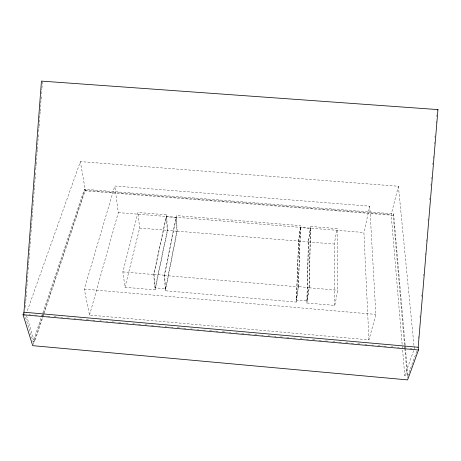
<?xml version="1.0" encoding="UTF-8"?>
<svg xmlns="http://www.w3.org/2000/svg" width="461" height="461" viewBox="0 0 461 461"><rect width="100%" height="100%" fill="white"/><g stroke="black" fill="none" stroke-linecap="round" stroke-linejoin="round"><path stroke-width="0.35" stroke-dasharray="2.31 1.73" d="M309.083 287.56L310.443 228.379L300.422 227.567L298.665 241.218L296.446 300.065L307.009 300.981L309.083 287.56L298.29 286.638L296.446 300.065M306.842 303.01L309.198 287.802L310.599 226.455L337.095 228.598L337.838 290.251L334.784 305.424L306.842 303.01L308.38 241.921L310.599 226.455M307.009 300.981L308.484 242.025L310.443 228.379M298.29 286.638L300.422 227.567M298.376 286.88L300.578 225.642L176.379 215.592L164.295 275.436L165.418 290.782L296.285 302.093L298.376 286.88L164.295 275.436M296.285 302.093L298.59 241.115L300.578 225.642M25.332 307.441L25.77 301.701M25.822 300.987L26.363 293.818M26.421 293.104L26.905 286.65M26.963 285.935L27.504 278.761M27.556 278.046L27.994 272.313M28.207 269.443L28.645 263.709M28.697 262.995L29.239 255.82M29.297 255.106L29.786 248.652M29.838 247.937L30.38 240.769M30.438 240.054L30.979 232.88M31.031 232.165L31.521 225.711M31.573 224.997L32.114 217.828M32.172 217.114L32.662 210.66M32.714 209.939L33.255 202.771M33.313 202.056L33.855 194.888M33.907 194.173L34.396 187.719M34.448 186.999L34.996 179.83M35.048 179.116L35.537 172.662M35.751 169.798L36.131 164.779M36.188 164.058L36.73 156.89M36.782 156.175L37.272 149.721M37.324 149.007L37.871 141.838M37.923 141.118L38.413 134.67M38.626 131.8L39.006 126.781M39.064 126.066L39.606 118.898M39.658 118.177L40.147 111.729M40.205 111.009L40.747 103.84M40.799 103.126L41.288 96.672M41.507 93.808L41.882 88.789M41.939 88.068L42.429 81.62M418.248 338.028L418.369 336.593M419.977 317.231L420.098 315.797M421.706 296.44L421.827 295.005M423.434 275.643L423.555 274.209M425.163 254.847L425.284 253.417M426.298 241.224L426.413 239.789M428.027 220.433L428.142 218.998M429.756 199.636L429.871 198.201M430.943 185.293L431.064 183.858M431.484 178.839L431.6 177.41M432.672 164.502L432.793 163.067M433.213 158.048L433.328 156.613M434.4 143.705L434.521 142.27M434.936 137.251L435.057 135.816M436.129 122.914L436.25 121.479M436.665 116.46L436.786 115.025M334.784 305.424L334.283 244.048L337.095 228.598M165.58 288.77L176.92 231.226L176.229 217.5L166.404 216.705L154.02 274.33L155.23 287.877L165.58 288.77L164.589 275.229L176.229 217.5M165.418 290.782L177.157 231.151L176.379 215.592M155.23 287.877L167.493 229.469M155.069 289.888L167.55 230.362L166.554 214.797L137.995 212.486L122.891 271.904L125 287.284L155.069 289.888L153.692 274.531L166.554 214.797M368.944 339.866L363.908 232.5L369.757 206.182L114.783 186.002L84.288 289.099L89.543 315.082L368.944 339.866L375.865 314.425L369.757 206.182M125 287.284L139.62 228.074L137.995 212.486M416.75 351.259L407.847 375.853L404.77 375.577L391.176 214.561L398.402 186.256L80.358 161.592L26.559 312.886M404.528 344.84L393.25 215.333L393.631 213.864L84.392 189.264L33.1 341.739L34.558 341.872L43.662 314.667M89.543 315.082L118.298 212.59L114.783 186.002M43.893 313.987L85.32 190.214L80.358 161.592M33.157 344.298L42.545 316.321M42.769 315.635L43.455 313.589M43.686 312.91L84.651 190.75L84.392 189.264M404.77 375.577L413.817 350.158M85.32 190.214L391.176 214.561M84.651 190.75L393.25 215.333M118.298 212.59L363.908 232.5M139.62 228.074L167.55 230.362M177.157 231.151L298.59 241.115M308.38 241.921L334.283 244.048M176.92 231.226L167.291 230.437L166.404 216.705M298.665 241.218L308.484 242.025M154.02 274.33L164.589 275.229M122.891 271.904L153.692 274.531M309.198 287.802L337.838 290.251M84.288 289.099L375.865 314.425M28.945 314.5L30.374 314.627M35.388 315.076L36.822 315.203M41.836 315.647L43.265 315.779M47.564 316.16L49.713 316.35M54.012 316.736L56.161 316.926M61.175 317.37L62.604 317.496M67.623 317.946L69.052 318.073M74.065 318.522L75.5 318.649M79.799 319.029L81.949 319.219M86.242 319.606L88.391 319.796M92.69 320.176L94.839 320.372M99.853 320.816L101.287 320.942M106.301 321.392L107.73 321.519M112.029 321.899L114.178 322.095M118.477 322.475L121.341 322.729M126.354 323.178L127.789 323.305M132.803 323.749L134.232 323.881M138.531 324.262L140.68 324.452M144.979 324.838L147.128 325.028M151.421 325.408L153.571 325.599M158.584 326.048L160.019 326.175M165.032 326.624L166.467 326.751M171.48 327.195L172.91 327.322M177.208 327.708L179.358 327.898M183.657 328.278L185.806 328.474M190.819 328.918L192.249 329.045M197.262 329.494L198.697 329.621M203.71 330.064L205.145 330.191M209.438 330.577L211.587 330.768M215.886 331.154L218.036 331.344M222.335 331.724L224.484 331.914M229.497 332.364L230.926 332.49M235.94 332.94L237.375 333.067M241.673 333.447L243.823 333.637M248.116 334.023L250.265 334.213M254.564 334.594L256.714 334.79M261.727 335.233L263.162 335.36M268.175 335.81L269.604 335.936M274.618 336.38L276.053 336.507M280.351 336.893L282.501 337.083M286.794 337.464L288.943 337.659M293.957 338.103L295.392 338.23M300.405 338.679L301.84 338.806M306.853 339.25L308.282 339.382M312.581 339.763L315.445 340.016M319.029 340.339L321.893 340.593M325.472 340.91L328.341 341.169M332.635 341.549L334.784 341.739M339.083 342.125L341.232 342.316M345.531 342.696L347.68 342.886M351.259 343.209L354.123 343.462M357.707 343.779L360.571 344.039M364.87 344.419L367.019 344.609M372.033 345.058L373.462 345.185M377.761 345.566L379.91 345.762M384.209 346.142L386.358 346.332M391.372 346.781L392.801 346.908M397.814 347.352L399.249 347.485M404.262 347.928L405.697 348.055M409.996 348.441L412.14 348.631M24.387 313.584L33.1 341.739M26.49 315.595L34.558 341.872M398.402 186.256L414.013 345.957M414.082 346.672L414.289 348.821M393.631 213.864L405.144 345.035M405.202 345.75L405.392 347.899M405.455 348.62L407.847 375.853M404.591 345.554L404.775 347.703M404.839 348.418L407.391 377.755"/><path stroke-width="0.69" d="M23.96 312.212L41.45 81.101L437.95 109.597L418.19 347.271L418.467 349.991L407.582 379.899L32.702 345.664L23.05 314.754L23.96 312.212L418.19 347.271M437.207 110.006L437.95 109.597M23.05 314.754L418.467 349.991"/></g></svg>
